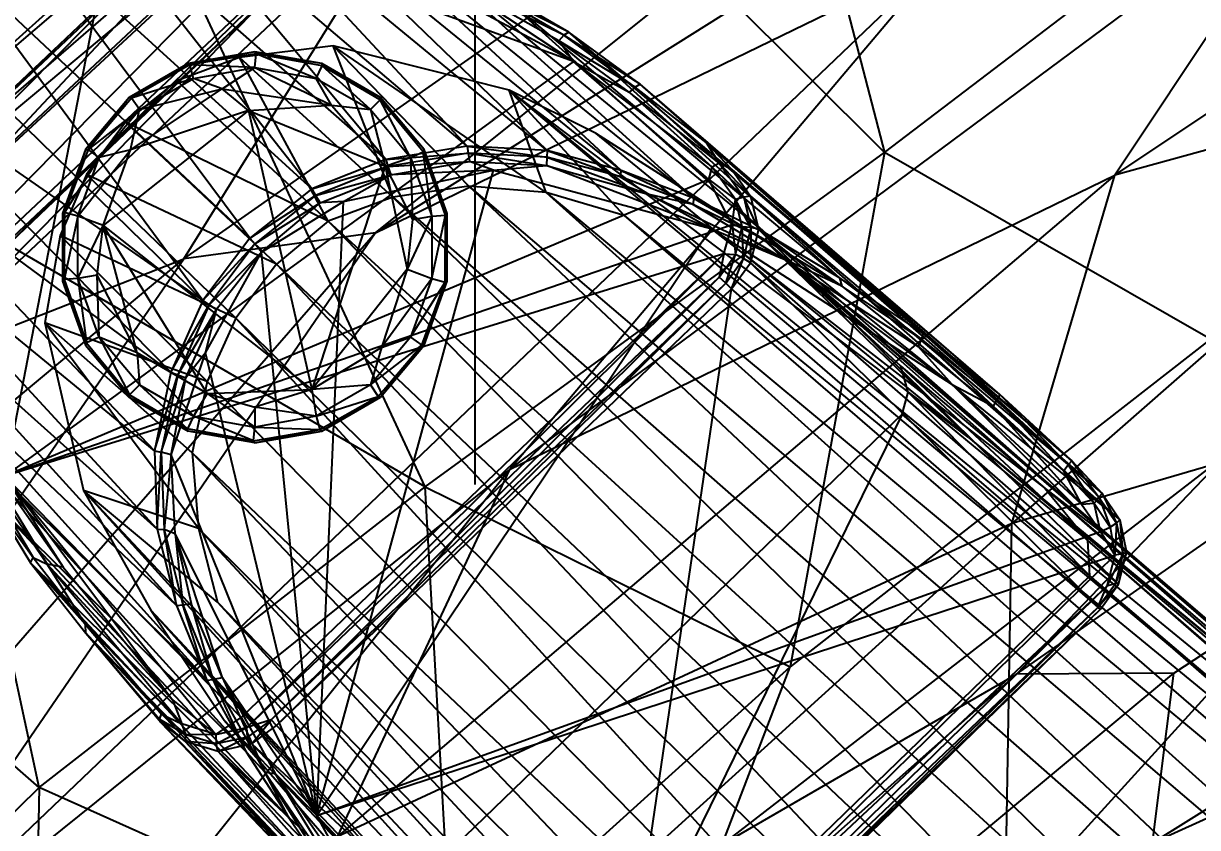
# Model space of a CAD drawing. Extents: x 11992 to 29481, y -6727 to 6811.
# Drawn here: x 16980.47 to 17028.03, y -991.11 to -958.55 of the extents above; entities that cross this region are included whole.
import ezdxf

# ---------------------------------------------------------------- set-up
doc = ezdxf.new("R2010")
doc.units = 0
doc.header["$MEASUREMENT"] = 0
doc.linetypes.add('DOTE', pattern=[2.42, 2, -0.2, 0.02, -0.2])
doc.layers.get('0').update_dxf_attribs({"color": 8, "linetype": 'CONTINUOUS'})
doc.layers.add('zoylight 4标注', color=9, linetype='CONTINUOUS')

msp = doc.modelspace()

# ---------------------------------------------------------------- linework, layer by layer
for p, q in [((16994.724, -967.029, -1714.023), (17063.676, -923.736, -1721.321)), ((16986.961, -968.075, -1714.131), (17038.858, -931.69, -1719.945)), ((16994.724, -967.029, -1714.023), (17038.858, -931.69, -1719.945)), ((17008.788, -938.539, -1752.777), (17015.346, -963.763, -1921.458)), ((16997.702, -946.189, -1750.649), (17015.346, -963.763, -1921.458)), ((16998.673, -946.543, -1718.144), (16962.955, -982.867, -1713.492)), ((16998.673, -946.543, -1718.144), (16977.43, -964.303, -1715.924)), ((17024.684, -964.693, -1724.889), (17051.184, -946.96, -1726.586)), ((16991.551, -948.967, -1735.238), (16975.463, -963.459, -1729.077)), ((16975.463, -963.459, -1729.077), (16991.953, -949.391, -1727.659)), ((17015.346, -963.763, -1921.458), (17032.089, -951.023, -1914.542)), ((16998.448, -963.514, -2361.955), (16985.506, -952.506, -2436.142)), ((16995.153, -964.056, -2361.905), (16985.506, -952.506, -2436.142)), ((17000.153, -976.612, -1717.138), (17032.941, -952.272, -1721.299)), ((17032.941, -952.272, -1721.299), (17024.684, -964.693, -1724.889)), ((16994.726, -952.94, -1717.666), (16962.955, -982.867, -1713.492)), ((16975.645, -972.518, -1715.058), (16996.249, -953.136, -1717.681)), ((16979.681, -967.663, -1716.401), (16994.726, -952.94, -1717.666)), ((16992.155, -965.24, -2361.865), (16982.471, -952.906, -2436.098)), ((16995.153, -964.056, -2361.905), (16982.471, -952.906, -2436.098)), ((16986.961, -968.075, -1714.131), (16996.249, -953.136, -1717.681)), ((17001.678, -963.693, -2362.017), (16988.424, -952.742, -2436.193)), ((16998.448, -963.514, -2361.955), (16988.424, -952.742, -2436.193)), ((16984.273, -953.376, -2436.764), (16979.716, -976.874, -2436.925)), ((17002.753, -960.081, -2436.959), (16984.273, -953.376, -2436.764)), ((17004.68, -964.495, -2362.064), (16991.072, -953.448, -2436.232)), ((17001.678, -963.693, -2362.017), (16991.072, -953.448, -2436.232)), ((16992.155, -965.24, -2361.865), (16979.713, -953.91, -2436.062)), ((16989.642, -967.239, -2361.849), (16979.713, -953.91, -2436.062)), ((16976.177, -964.803, -1718.039), (16987.326, -954.288, -1717.905)), ((16987.988, -954.588, -1720.911), (16976.177, -964.803, -1718.039)), ((16977.43, -964.303, -1715.924), (16987.326, -954.288, -1717.905)), ((16977.709, -965.586, -1720.037), (16987.988, -954.588, -1720.911)), ((17007.611, -965.615, -2362.095), (16993.774, -954.403, -2436.253)), ((17004.68, -964.495, -2362.064), (16993.774, -954.403, -2436.253)), ((16975.865, -965.194, -1749.195), (16986.458, -955.208, -1749.57)), ((16977.588, -965.612, -1719.744), (16988.449, -955.452, -1721.083)), ((16977.709, -965.586, -1720.037), (16988.643, -955.444, -1721.239)), ((16996.738, -977.308, -1908.311), (16986.458, -955.208, -1749.57)), ((16973.499, -998.032, -1711.7), (17017.681, -955.871, -1717.375)), ((16989.642, -967.239, -2361.849), (16977.407, -955.758, -2436.049)), ((16987.735, -969.761, -2361.869), (16977.407, -955.758, -2436.049)), ((16994.724, -967.029, -1714.023), (17017.681, -955.871, -1717.375)), ((17002.753, -960.081, -2436.959), (16994.95, -955.865, -2436.907)), ((17010.565, -967.07, -2362.122), (16996.568, -955.608, -2436.274)), ((17007.611, -965.615, -2362.095), (16996.568, -955.608, -2436.274)), ((17000.153, -976.612, -1717.138), (17017.681, -955.871, -1717.375)), ((17002.365, -959.012, -2436.697), (16997.396, -956.549, -2436.855)), ((17002.753, -960.081, -2436.959), (16997.396, -956.549, -2436.855)), ((17002.158, -959.243, -2436.886), (16997.396, -956.549, -2436.855)), ((17002.556, -958.89, -2436.311), (16999.273, -957.225, -2436.675)), ((17002.365, -959.012, -2436.697), (16999.273, -957.225, -2436.675)), ((17002.556, -958.89, -2436.311), (16999.592, -957.173, -2436.296)), ((17013.526, -968.846, -2362.135), (16999.592, -957.173, -2436.296)), ((17010.565, -967.07, -2362.122), (16999.592, -957.173, -2436.296)), ((16975.645, -972.518, -1715.058), (16990.352, -957.483, -1717.863)), ((16979.604, -967.607, -1716.487), (16990.352, -957.483, -1717.863)), ((16979.681, -967.663, -1716.401), (16990.363, -957.466, -1717.872)), ((16987.735, -969.761, -2361.869), (16975.739, -958.052, -2436.072)), ((17002.556, -958.89, -2436.311), (17002.365, -959.012, -2436.697)), ((17016.919, -971.101, -2362.163), (17002.556, -958.89, -2436.311)), ((17013.526, -968.846, -2362.135), (17002.556, -958.89, -2436.311)), ((17005.448, -961.004, -2436.345), (17002.556, -958.89, -2436.311)), ((17002.365, -959.012, -2436.697), (17002.158, -959.243, -2436.886)), ((17005.005, -961.322, -2436.919), (17002.158, -959.243, -2436.886)), ((17002.753, -960.081, -2436.959), (17002.158, -959.243, -2436.886)), ((17005.249, -961.12, -2436.732), (17002.158, -959.243, -2436.886)), ((17005.448, -961.004, -2436.345), (17002.365, -959.012, -2436.697)), ((17005.249, -961.12, -2436.732), (17002.365, -959.012, -2436.697)), ((16989.842, -959.692, -2427.466), (16987.134, -960.169, -2427.466)), ((16989.842, -959.692, -2427.466), (16987.213, -960.226, -2438.824)), ((16989.897, -959.772, -2438.824), (16987.213, -960.226, -2438.824)), ((16993.013, -959.45, -2399.01), (16989.214, -959.92, -2399.008)), ((16989.842, -959.692, -2427.466), (16989.897, -959.772, -2438.824)), ((16992.55, -960.169, -2427.466), (16989.842, -959.692, -2427.466)), ((16989.842, -960.33, -2439.799), (16989.897, -959.772, -2438.824)), ((16992.55, -960.169, -2427.466), (16989.897, -959.772, -2438.824)), ((16992.574, -960.264, -2438.824), (16989.897, -959.772, -2438.824)), ((16992.331, -960.769, -2439.799), (16989.897, -959.772, -2438.824)), ((17001.648, -965.389, -2360.338), (16993.013, -959.45, -2399.01)), ((16998.516, -965.134, -2361.137), (16993.013, -959.45, -2399.01)), ((16995.433, -965.58, -2361.675), (16993.013, -959.45, -2399.01)), ((17000.14, -961.24, -2399.003), (16993.013, -959.45, -2399.01)), ((17002.753, -960.081, -2436.959), (16979.716, -976.874, -2436.925)), ((16987.134, -960.169, -2427.466), (16984.753, -961.544, -2427.466)), ((16987.134, -960.169, -2427.466), (16984.847, -961.571, -2438.824)), ((16987.213, -960.226, -2438.824), (16984.847, -961.571, -2438.824)), ((16989.214, -959.92, -2399.008), (16986.684, -960.866, -2399.008)), ((16987.134, -960.169, -2427.466), (16987.213, -960.226, -2438.824)), ((16989.842, -960.33, -2439.799), (16987.213, -960.226, -2438.824)), ((16987.353, -960.769, -2439.799), (16987.213, -960.226, -2438.824)), ((16995.433, -965.58, -2361.675), (16989.214, -959.92, -2399.008)), ((16992.813, -966.544, -2362.084), (16989.214, -959.92, -2399.008)), ((16992.331, -960.769, -2439.799), (16992.574, -960.264, -2438.824)), ((16992.55, -960.169, -2427.466), (16992.574, -960.264, -2438.824)), ((16994.931, -961.544, -2427.466), (16992.55, -960.169, -2427.466)), ((16994.931, -961.544, -2427.466), (16992.574, -960.264, -2438.824)), ((16994.921, -961.641, -2438.824), (16992.574, -960.264, -2438.824)), ((16994.521, -962.033, -2439.799), (16992.574, -960.264, -2438.824)), ((17008.231, -964.857, -2437.041), (17002.753, -960.081, -2436.959)), ((17002.753, -960.081, -2436.959), (17008.366, -964.362, -2436.97)), ((17002.753, -960.081, -2436.959), (17005.005, -961.322, -2436.919)), ((17042.066, -959.901, -1733.583), (17020.515, -978.788, -1734.917)), ((17042.066, -959.901, -1733.583), (17024.684, -964.693, -1724.889)), ((16987.735, -969.761, -2361.869), (16974.622, -960.656, -2436.085)), ((16986.443, -972.665, -2361.884), (16974.622, -960.656, -2436.085)), ((16987.353, -960.769, -2439.799), (16984.847, -961.571, -2438.824)), ((16985.163, -962.033, -2439.799), (16987.353, -960.769, -2439.799)), ((16987.353, -960.769, -2439.799), (16989.842, -960.33, -2439.799)), ((16988.524, -961.197, -2440.281), (16987.353, -960.769, -2439.799)), ((16988.524, -961.197, -2440.281), (16989.842, -960.33, -2439.799)), ((16989.842, -960.33, -2439.799), (16992.953, -961.85, -2440.281)), ((16989.842, -960.33, -2439.799), (16992.331, -960.769, -2439.799)), ((16992.953, -961.85, -2440.281), (16992.331, -960.769, -2439.799)), ((16992.331, -960.769, -2439.799), (16994.521, -962.033, -2439.799)), ((16986.684, -960.866, -2399.008), (16984.599, -962.535, -2399.008)), ((16984.8, -963.662, -2440.338), (16988.524, -961.197, -2440.281)), ((16985.163, -962.033, -2439.799), (16988.524, -961.197, -2440.281)), ((16992.813, -966.544, -2362.084), (16986.684, -960.866, -2399.008)), ((16989.59, -962.071, -2440.43), (16988.524, -961.197, -2440.281)), ((16988.524, -961.197, -2440.281), (16992.953, -961.85, -2440.281)), ((17018.741, -975.304, -2326.73), (17000.14, -961.24, -2399.003)), ((17003.669, -962.997, -2399.006), (17000.14, -961.24, -2399.003)), ((17004.802, -966.327, -2359.408), (17000.14, -961.24, -2399.003)), ((17001.648, -965.389, -2360.338), (17000.14, -961.24, -2399.003)), ((17000.14, -961.24, -2399.003), (17065.18, -1014.399, -2067.085)), ((17000.14, -961.24, -2399.003), (17061.288, -1012.671, -2067.066)), ((17005.249, -961.12, -2436.732), (17005.005, -961.322, -2436.919)), ((17005.448, -961.004, -2436.345), (17005.249, -961.12, -2436.732)), ((17008.126, -963.367, -2436.378), (17005.249, -961.12, -2436.732)), ((17008.652, -964.204, -2436.789), (17005.249, -961.12, -2436.732)), ((17008.126, -963.367, -2436.378), (17005.448, -961.004, -2436.345)), ((17016.919, -971.101, -2362.163), (17005.448, -961.004, -2436.345)), ((17020.021, -973.572, -2362.19), (17005.448, -961.004, -2436.345)), ((16984.753, -961.544, -2427.466), (16982.986, -963.65, -2427.466)), ((16984.753, -961.544, -2427.466), (16983.083, -963.643, -2438.824)), ((16984.847, -961.571, -2438.824), (16983.083, -963.643, -2438.824)), ((16984.753, -961.544, -2427.466), (16984.847, -961.571, -2438.824)), ((16985.163, -962.033, -2439.799), (16984.847, -961.571, -2438.824)), ((16994.521, -962.033, -2439.799), (16994.921, -961.641, -2438.824)), ((16994.931, -961.544, -2427.466), (16994.921, -961.641, -2438.824)), ((16996.698, -963.65, -2427.466), (16994.921, -961.641, -2438.824)), ((16996.656, -963.738, -2438.824), (16994.921, -961.641, -2438.824)), ((16996.145, -963.97, -2439.799), (16994.921, -961.641, -2438.824)), ((16996.698, -963.65, -2427.466), (16994.931, -961.544, -2427.466)), ((17008.652, -964.204, -2436.789), (17005.005, -961.322, -2436.919)), ((17008.366, -964.362, -2436.97), (17005.005, -961.322, -2436.919)), ((16985.163, -962.033, -2439.799), (16983.083, -963.643, -2438.824)), ((16983.539, -963.97, -2439.799), (16985.163, -962.033, -2439.799)), ((16989.59, -962.071, -2440.43), (16983.7, -966.725, -2440.38)), ((16984.8, -963.662, -2440.338), (16985.163, -962.033, -2439.799)), ((16989.59, -962.071, -2440.43), (16984.8, -963.662, -2440.338)), ((16989.59, -962.071, -2440.43), (16992.953, -961.85, -2440.281)), ((16989.59, -962.071, -2440.43), (16992.147, -973.37, -2440.38)), ((16989.59, -962.071, -2440.43), (16995.121, -964.325, -2440.375)), ((16992.953, -961.85, -2440.281), (16995.121, -964.325, -2440.375)), ((16992.953, -961.85, -2440.281), (16994.521, -962.033, -2439.799)), ((16994.521, -962.033, -2439.799), (16995.121, -964.325, -2440.375)), ((16994.521, -962.033, -2439.799), (16996.145, -963.97, -2439.799)), ((16984.599, -962.535, -2399.008), (16983.025, -964.666, -2399.008)), ((16990.714, -968.287, -2361.88), (16984.599, -962.535, -2399.008)), ((16992.813, -966.544, -2362.084), (16984.599, -962.535, -2399.008)), ((17018.741, -975.304, -2326.73), (17003.669, -962.997, -2399.006)), ((17003.669, -962.997, -2399.006), (17010.543, -967.369, -2399.008)), ((16986.443, -972.665, -2361.884), (16974.068, -963.556, -2436.125)), ((16985.77, -975.848, -2361.931), (16974.068, -963.556, -2436.125)), ((16983.083, -963.643, -2438.824), (16982.134, -966.194, -2438.824)), ((16982.986, -963.65, -2427.466), (16983.083, -963.643, -2438.824)), ((16983.539, -963.97, -2439.799), (16983.083, -963.643, -2438.824)), ((16998.448, -963.514, -2361.955), (16995.153, -964.056, -2361.905)), ((17001.678, -963.693, -2362.017), (16998.448, -963.514, -2361.955)), ((16998.448, -963.514, -2361.955), (17001.674, -963.962, -2361.632)), ((16998.448, -963.514, -2361.955), (16998.487, -963.794, -2361.572)), ((17008.126, -963.367, -2436.378), (17008.652, -964.204, -2436.789)), ((17009.178, -964.478, -2436.421), (17008.126, -963.367, -2436.378)), ((17022.939, -976.258, -2362.216), (17008.126, -963.367, -2436.378)), ((17020.021, -973.572, -2362.19), (17008.126, -963.367, -2436.378)), ((16982.986, -963.65, -2427.466), (16982.045, -966.234, -2427.466)), ((16982.986, -963.65, -2427.466), (16982.134, -966.194, -2438.824)), ((16983.539, -963.97, -2439.799), (16982.134, -966.194, -2438.824)), ((16982.674, -966.345, -2439.799), (16984.8, -963.662, -2440.338)), ((16982.674, -966.345, -2439.799), (16983.539, -963.97, -2439.799)), ((16984.8, -963.662, -2440.338), (16983.539, -963.97, -2439.799)), ((16983.7, -966.725, -2440.38), (16984.8, -963.662, -2440.338)), ((16995.153, -964.056, -2361.905), (16992.155, -965.24, -2361.865)), ((16995.121, -964.325, -2440.375), (16996.145, -963.97, -2439.799)), ((16995.153, -964.056, -2361.905), (16998.487, -963.794, -2361.572)), ((16995.153, -964.056, -2361.905), (16995.236, -964.338, -2361.523)), ((16998.487, -963.794, -2361.572), (16995.236, -964.338, -2361.523)), ((16996.145, -963.97, -2439.799), (16996.656, -963.738, -2438.824)), ((16996.145, -963.97, -2439.799), (16996.224, -966.484, -2440.271)), ((16996.145, -963.97, -2439.799), (16997.01, -966.345, -2439.799)), ((16996.698, -963.65, -2427.466), (16996.656, -963.738, -2438.824)), ((16997.639, -966.234, -2427.466), (16996.656, -963.738, -2438.824)), ((16997.569, -966.302, -2438.824), (16996.656, -963.738, -2438.824)), ((16997.01, -966.345, -2439.799), (16996.656, -963.738, -2438.824)), ((16997.639, -966.234, -2427.466), (16996.698, -963.65, -2427.466)), ((16996.738, -977.308, -1908.311), (17015.346, -963.763, -1921.458)), ((17001.674, -963.962, -2361.632), (16998.487, -963.794, -2361.572)), ((16998.487, -963.794, -2361.572), (16998.537, -964.135, -2361.391)), ((16998.487, -963.794, -2361.572), (17001.658, -964.299, -2361.449)), ((17001.674, -963.962, -2361.632), (17001.658, -964.299, -2361.449)), ((17001.678, -963.693, -2362.017), (17001.674, -963.962, -2361.632)), ((17001.674, -963.962, -2361.632), (17005.82, -965.47, -2361.508)), ((17004.634, -964.746, -2361.678), (17001.674, -963.962, -2361.632)), ((17004.68, -964.495, -2362.064), (17001.678, -963.693, -2362.017)), ((17001.678, -963.693, -2362.017), (17004.634, -964.746, -2361.678)), ((17015.346, -963.763, -1921.458), (17011.532, -984.604, -2024.292)), ((17028.562, -971.324, -2021.883), (17015.346, -963.763, -1921.458)), ((16995.121, -964.325, -2440.375), (16992.147, -973.37, -2440.38)), ((16992.155, -965.24, -2361.865), (16995.236, -964.338, -2361.523)), ((16995.236, -964.338, -2361.523), (16992.305, -965.506, -2361.485)), ((16992.349, -990.625, -2361.501), (16999.511, -964.488, -2361.354)), ((16993.43, -965.754, -2361.262), (16999.511, -964.488, -2361.354)), ((16995.121, -964.325, -2440.375), (16996.011, -968.499, -2440.366)), ((16995.121, -964.325, -2440.375), (16996.224, -966.484, -2440.271)), ((16995.236, -964.338, -2361.523), (16998.537, -964.135, -2361.391)), ((16995.236, -964.338, -2361.523), (16995.352, -964.668, -2361.344)), ((16995.352, -964.668, -2361.344), (16998.537, -964.135, -2361.391)), ((16999.511, -964.488, -2361.354), (16995.352, -964.668, -2361.344)), ((16999.511, -964.488, -2361.354), (16998.537, -964.135, -2361.391)), ((16998.537, -964.135, -2361.391), (17001.658, -964.299, -2361.449)), ((16999.511, -964.488, -2361.354), (17001.658, -964.299, -2361.449)), ((16999.511, -964.488, -2361.354), (17008.315, -966.85, -2361.481)), ((17008.315, -966.85, -2361.481), (17001.658, -964.299, -2361.449)), ((17001.658, -964.299, -2361.449), (17005.82, -965.47, -2361.508)), ((17004.68, -964.495, -2362.064), (17004.634, -964.746, -2361.678)), ((17007.611, -965.615, -2362.095), (17004.68, -964.495, -2362.064)), ((17004.68, -964.495, -2362.064), (17007.593, -965.873, -2361.71)), ((17008.231, -964.857, -2437.041), (17008.366, -964.362, -2436.97)), ((17008.652, -964.204, -2436.789), (17008.366, -964.362, -2436.97)), ((17009.321, -965.672, -2437.082), (17008.366, -964.362, -2436.97)), ((17009.648, -965.574, -2436.9), (17008.366, -964.362, -2436.97)), ((17008.652, -964.204, -2436.789), (17009.648, -965.574, -2436.9)), ((17009.921, -965.533, -2436.518), (17008.652, -964.204, -2436.789)), ((17009.178, -964.478, -2436.421), (17008.652, -964.204, -2436.789)), ((17009.178, -964.478, -2436.421), (17022.939, -976.258, -2362.216)), ((17009.178, -964.478, -2436.421), (17024.172, -977.574, -2362.255)), ((17009.178, -964.478, -2436.421), (17009.921, -965.533, -2436.518)), ((17008.231, -964.857, -2437.041), (16979.716, -976.874, -2436.925)), ((16983.025, -964.666, -2399.008), (16981.949, -967.133, -2399.008)), ((16990.714, -968.287, -2361.88), (16983.025, -964.666, -2399.008)), ((16989.073, -970.483, -2361.817), (16983.025, -964.666, -2399.008)), ((16992.305, -965.506, -2361.485), (16995.352, -964.668, -2361.344)), ((16992.494, -965.807, -2361.308), (16995.352, -964.668, -2361.344)), ((17024.684, -964.693, -1724.889), (16993.179, -991.482, -1720.574)), ((16993.43, -965.754, -2361.262), (16995.352, -964.668, -2361.344)), ((17000.153, -976.612, -1717.138), (17024.684, -964.693, -1724.889)), ((17007.593, -965.873, -2361.71), (17004.634, -964.746, -2361.678)), ((17004.634, -964.746, -2361.678), (17005.82, -965.47, -2361.508)), ((17009.174, -966.702, -2437.251), (17008.231, -964.857, -2437.041)), ((17008.231, -964.857, -2437.041), (17009.321, -965.672, -2437.082)), ((17020.515, -978.788, -1734.917), (17024.684, -964.693, -1724.889)), ((16981.101, -989.487, -1885.326), (16975.865, -965.194, -1749.195)), ((16996.738, -977.308, -1908.311), (16975.865, -965.194, -1749.195)), ((16992.155, -965.24, -2361.865), (16989.642, -967.239, -2361.849)), ((16989.642, -967.239, -2361.849), (16992.305, -965.506, -2361.485)), ((16992.305, -965.506, -2361.485), (16989.842, -967.475, -2361.47)), ((16992.155, -965.24, -2361.865), (16992.305, -965.506, -2361.485)), ((16992.305, -965.506, -2361.485), (16992.494, -965.807, -2361.308)), ((16998.516, -965.134, -2361.137), (16995.433, -965.58, -2361.675)), ((17001.648, -965.389, -2360.338), (16998.516, -965.134, -2361.137)), ((16998.516, -965.134, -2361.137), (17053.415, -1011.947, -2066.648)), ((16998.516, -965.134, -2361.137), (17049.328, -1012.965, -2066.996)), ((17004.802, -966.327, -2359.408), (17001.648, -965.389, -2360.338)), ((17001.648, -965.389, -2360.338), (17057.461, -1011.806, -2066.665)), ((17001.648, -965.389, -2360.338), (17053.415, -1011.947, -2066.648)), ((17005.82, -965.47, -2361.508), (17011.283, -968.094, -2361.556)), ((17007.593, -965.873, -2361.71), (17005.82, -965.47, -2361.508)), ((17008.315, -966.85, -2361.481), (17005.82, -965.47, -2361.508)), ((17009.921, -965.533, -2436.518), (17009.648, -965.574, -2436.9)), ((17009.921, -965.533, -2436.518), (17024.172, -977.574, -2362.255)), ((17009.921, -965.533, -2436.518), (17024.886, -978.645, -2362.348)), ((17009.921, -965.533, -2436.518), (17010.249, -966.879, -2436.65)), ((16989.842, -967.475, -2361.47), (16992.494, -965.807, -2361.308)), ((16990.116, -967.804, -2361.27), (16993.43, -965.754, -2361.262)), ((16990.116, -967.804, -2361.27), (16992.494, -965.807, -2361.308)), ((16992.349, -990.625, -2361.501), (16993.43, -965.754, -2361.262)), ((16993.43, -965.754, -2361.262), (16992.494, -965.807, -2361.308)), ((16995.433, -965.58, -2361.675), (16992.813, -966.544, -2362.084)), ((16995.433, -965.58, -2361.675), (17049.328, -1012.965, -2066.996)), ((16995.433, -965.58, -2361.675), (17045.75, -1014.907, -2066.633)), ((17007.611, -965.615, -2362.095), (17007.593, -965.873, -2361.71)), ((17010.563, -967.338, -2361.738), (17007.593, -965.873, -2361.71)), ((17007.593, -965.873, -2361.71), (17011.283, -968.094, -2361.556)), ((17010.565, -967.07, -2362.122), (17007.611, -965.615, -2362.095)), ((17007.611, -965.615, -2362.095), (17010.563, -967.338, -2361.738)), ((17009.174, -966.702, -2437.251), (17009.321, -965.672, -2437.082)), ((17009.648, -965.574, -2436.9), (17009.321, -965.672, -2437.082)), ((17009.583, -966.781, -2437.214), (17009.321, -965.672, -2437.082)), ((17009.94, -966.813, -2437.037), (17009.321, -965.672, -2437.082)), ((17010.249, -966.879, -2436.65), (17009.648, -965.574, -2436.9)), ((17009.648, -965.574, -2436.9), (17009.94, -966.813, -2437.037)), ((16985.77, -975.848, -2361.931), (16974.236, -966.415, -2436.177)), ((16985.887, -979.029, -2361.993), (16974.236, -966.415, -2436.177)), ((16982.045, -966.234, -2427.466), (16982.134, -966.194, -2438.824)), ((16982.045, -966.234, -2427.466), (16982.115, -968.916, -2438.824)), ((16982.045, -966.234, -2427.466), (16982.045, -968.984, -2427.466)), ((16982.134, -966.194, -2438.824), (16982.115, -968.916, -2438.824)), ((16982.674, -966.345, -2439.799), (16982.115, -968.916, -2438.824)), ((16982.674, -966.345, -2439.799), (16982.134, -966.194, -2438.824)), ((16982.674, -968.873, -2439.799), (16982.674, -966.345, -2439.799)), ((16983.7, -966.725, -2440.38), (16982.674, -966.345, -2439.799)), ((16997.01, -966.345, -2439.799), (16996.011, -968.499, -2440.366)), ((16996.224, -966.484, -2440.271), (16996.011, -968.499, -2440.366)), ((16996.224, -966.484, -2440.271), (16997.01, -966.345, -2439.799)), ((16997.01, -968.873, -2439.799), (16997.569, -966.302, -2438.824)), ((16997.01, -966.345, -2439.799), (16997.569, -966.302, -2438.824)), ((16997.01, -966.345, -2439.799), (16997.01, -968.873, -2439.799)), ((16997.55, -969.024, -2438.824), (16997.569, -966.302, -2438.824)), ((16997.639, -966.234, -2427.466), (16997.569, -966.302, -2438.824)), ((16997.639, -968.984, -2427.466), (16997.569, -966.302, -2438.824)), ((16997.639, -968.984, -2427.466), (16997.639, -966.234, -2427.466)), ((17004.802, -966.327, -2359.408), (17061.288, -1012.671, -2067.066)), ((17004.802, -966.327, -2359.408), (17057.461, -1011.806, -2066.665)), ((17009.174, -966.702, -2437.251), (16979.716, -976.874, -2436.925)), ((16982.674, -968.873, -2439.799), (16983.7, -966.725, -2440.38)), ((16983.46, -968.734, -2440.271), (16983.7, -966.725, -2440.38)), ((16983.7, -966.725, -2440.38), (16992.147, -973.37, -2440.38)), ((16987.914, -973.536, -2440.369), (16983.7, -966.725, -2440.38)), ((16985.079, -971.889, -2440.338), (16983.7, -966.725, -2440.38)), ((16992.813, -966.544, -2362.084), (16990.714, -968.287, -2361.88)), ((16992.349, -990.625, -2361.501), (17008.315, -966.85, -2361.481)), ((16992.813, -966.544, -2362.084), (17045.75, -1014.907, -2066.633)), ((16992.813, -966.544, -2362.084), (17042.615, -1017.438, -2066.628)), ((17008.315, -966.85, -2361.481), (17024.097, -979.122, -2361.716)), ((17008.315, -966.85, -2361.481), (17018.097, -973.169, -2361.542)), ((17008.315, -966.85, -2361.481), (17011.283, -968.094, -2361.556)), ((17008.839, -967.878, -2437.356), (17009.174, -966.702, -2437.251)), ((17009.174, -966.702, -2437.251), (17009.317, -967.904, -2437.296)), ((17009.174, -966.702, -2437.251), (17009.583, -966.781, -2437.214)), ((17009.317, -967.904, -2437.296), (17009.583, -966.781, -2437.214)), ((17009.643, -968.068, -2437.121), (17009.583, -966.781, -2437.214)), ((17009.94, -966.813, -2437.037), (17009.583, -966.781, -2437.214)), ((17009.94, -966.813, -2437.037), (17009.643, -968.068, -2437.121)), ((17009.94, -966.813, -2437.037), (17009.919, -968.236, -2436.749)), ((17010.249, -966.879, -2436.65), (17009.919, -968.236, -2436.749)), ((17010.249, -966.879, -2436.65), (17009.94, -966.813, -2437.037)), ((17010.249, -966.879, -2436.65), (17024.886, -978.645, -2362.348)), ((17010.249, -966.879, -2436.65), (17025.156, -979.965, -2362.454)), ((17010.249, -966.879, -2436.65), (17024.836, -981.246, -2362.533)), ((16994.724, -967.029, -1714.023), (16961.078, -1005.667, -1709.862)), ((16994.724, -967.029, -1714.023), (16973.499, -998.032, -1711.7)), ((16981.949, -967.133, -2399.008), (16981.331, -970.668, -2399.011)), ((16989.073, -970.483, -2361.817), (16981.949, -967.133, -2399.008)), ((16987.909, -973.041, -2361.821), (16981.949, -967.133, -2399.008)), ((16994.724, -967.029, -1714.023), (16986.961, -968.075, -1714.131)), ((16989.642, -967.239, -2361.849), (16987.735, -969.761, -2361.869)), ((16989.642, -967.239, -2361.849), (16989.842, -967.475, -2361.47)), ((17018.741, -975.304, -2326.73), (17010.543, -967.369, -2399.008)), ((17010.543, -967.369, -2399.008), (17016.013, -972.418, -2399.009)), ((17010.543, -967.369, -2399.008), (17021.84, -977.365, -2366.628)), ((17010.543, -967.369, -2399.008), (17061.104, -1010.981, -2162.827)), ((17010.543, -967.369, -2399.008), (17047.609, -999.144, -2194.54)), ((17010.565, -967.07, -2362.122), (17010.563, -967.338, -2361.738)), ((17010.563, -967.338, -2361.738), (17011.283, -968.094, -2361.556)), ((17013.625, -969.18, -2361.756), (17010.563, -967.338, -2361.738)), ((17013.526, -968.846, -2362.135), (17010.565, -967.07, -2362.122)), ((17010.565, -967.07, -2362.122), (17013.625, -969.18, -2361.756)), ((17008.839, -967.878, -2437.356), (16979.716, -976.874, -2436.925)), ((16987.735, -969.761, -2361.869), (16989.842, -967.475, -2361.47)), ((16987.84, -971.882, -2361.261), (16990.116, -967.804, -2361.27)), ((16989.842, -967.475, -2361.47), (16987.991, -969.94, -2361.48)), ((16990.116, -967.804, -2361.27), (16987.991, -969.94, -2361.48)), ((16990.116, -967.804, -2361.27), (16988.292, -970.129, -2361.303)), ((17008.839, -967.878, -2437.356), (16989.283, -986.656, -2437.35)), ((17008.839, -967.878, -2437.356), (16989.511, -987.059, -2437.304)), ((16990.116, -967.804, -2361.27), (16989.842, -967.475, -2361.47)), ((16992.349, -990.625, -2361.501), (16990.116, -967.804, -2361.27)), ((17008.839, -967.878, -2437.356), (17008.654, -968.824, -2437.31)), ((17008.654, -968.824, -2437.31), (17009.317, -967.904, -2437.296)), ((17008.839, -967.878, -2437.356), (17009.317, -967.904, -2437.296)), ((17008.927, -969.061, -2437.136), (17009.317, -967.904, -2437.296)), ((17009.643, -968.068, -2437.121), (17009.317, -967.904, -2437.296)), ((16960.009, -990.578, -1713.834), (16986.961, -968.075, -1714.131)), ((16961.078, -1005.667, -1709.862), (16986.961, -968.075, -1714.131)), ((16975.645, -972.518, -1715.058), (16986.961, -968.075, -1714.131)), ((16990.714, -968.287, -2361.88), (16989.073, -970.483, -2361.817)), ((16990.714, -968.287, -2361.88), (17042.615, -1017.438, -2066.628)), ((16990.714, -968.287, -2361.88), (17040.036, -1020.445, -2066.983)), ((17008.927, -969.061, -2437.136), (17009.643, -968.068, -2437.121)), ((17009.156, -969.287, -2436.764), (17009.643, -968.068, -2437.121)), ((17009.156, -969.287, -2436.764), (17009.919, -968.236, -2436.749)), ((17009.919, -968.236, -2436.749), (17009.643, -968.068, -2437.121)), ((17024.106, -982.26, -2362.546), (17009.919, -968.236, -2436.749)), ((17024.836, -981.246, -2362.533), (17009.919, -968.236, -2436.749)), ((17011.283, -968.094, -2361.556), (17016.715, -971.623, -2361.591)), ((17013.625, -969.18, -2361.756), (17011.283, -968.094, -2361.556)), ((17018.097, -973.169, -2361.542), (17011.283, -968.094, -2361.556)), ((17020.699, -984.902, -2054.491), (17044.779, -968.084, -2053.333)), ((16982.674, -968.873, -2439.799), (16982.115, -968.916, -2438.824)), ((16983.46, -968.734, -2440.271), (16982.674, -968.873, -2439.799)), ((16983.539, -971.248, -2439.799), (16982.674, -968.873, -2439.799)), ((16982.674, -968.873, -2439.799), (16983.028, -971.48, -2438.824)), ((16985.079, -971.889, -2440.338), (16983.46, -968.734, -2440.271)), ((16983.539, -971.248, -2439.799), (16983.46, -968.734, -2440.271)), ((17008.654, -968.824, -2437.31), (16989.511, -987.059, -2437.304)), ((16990.505, -986.749, -2437.136), (17008.654, -968.824, -2437.31)), ((16996.011, -968.499, -2440.366), (16992.147, -973.37, -2440.38)), ((16996.011, -968.499, -2440.366), (16994.973, -971.673, -2440.281)), ((16997.01, -968.873, -2439.799), (16994.973, -971.673, -2440.281)), ((16996.011, -968.499, -2440.366), (16997.01, -968.873, -2439.799)), ((16997.01, -968.873, -2439.799), (16996.145, -971.248, -2439.799)), ((16997.01, -968.873, -2439.799), (16997.55, -969.024, -2438.824)), ((17008.927, -969.061, -2437.136), (17008.654, -968.824, -2437.31)), ((17016.919, -971.101, -2362.163), (17013.526, -968.846, -2362.135)), ((17013.526, -968.846, -2362.135), (17016.852, -971.332, -2361.777)), ((17013.526, -968.846, -2362.135), (17013.625, -969.18, -2361.756)), ((17026.206, -991.725, -2065.038), (17063.212, -968.56, -2065.069)), ((16985.887, -979.029, -2361.993), (16974.936, -969.222, -2436.219)), ((16986.666, -982.115, -2362.046), (16974.936, -969.222, -2436.219)), ((16982.045, -968.984, -2427.466), (16982.115, -968.916, -2438.824)), ((16982.045, -968.984, -2427.466), (16983.028, -971.48, -2438.824)), ((16982.045, -968.984, -2427.466), (16982.986, -971.568, -2427.466)), ((16982.115, -968.916, -2438.824), (16983.028, -971.48, -2438.824)), ((16990.505, -986.749, -2437.136), (17008.927, -969.061, -2437.136)), ((16990.719, -986.977, -2436.776), (17008.927, -969.061, -2437.136)), ((16990.719, -986.977, -2436.776), (17009.156, -969.287, -2436.764)), ((16996.145, -971.248, -2439.799), (16997.55, -969.024, -2438.824)), ((16996.601, -971.575, -2438.824), (16997.55, -969.024, -2438.824)), ((16996.698, -971.568, -2427.466), (16997.639, -968.984, -2427.466)), ((16996.698, -971.568, -2427.466), (16997.55, -969.024, -2438.824)), ((16997.639, -968.984, -2427.466), (16997.55, -969.024, -2438.824)), ((17004.427, -1001.348, -2362.558), (17009.156, -969.287, -2436.764)), ((17009.156, -969.287, -2436.764), (17008.927, -969.061, -2437.136)), ((17024.106, -982.26, -2362.546), (17009.156, -969.287, -2436.764)), ((17016.852, -971.332, -2361.777), (17013.625, -969.18, -2361.756)), ((17013.625, -969.18, -2361.756), (17016.715, -971.623, -2361.591)), ((16987.735, -969.761, -2361.869), (16986.443, -972.665, -2361.884)), ((16987.735, -969.761, -2361.869), (16987.991, -969.94, -2361.48)), ((16986.443, -972.665, -2361.884), (16987.991, -969.94, -2361.48)), ((16987.991, -969.94, -2361.48), (16986.721, -972.772, -2361.507)), ((16986.721, -972.772, -2361.507), (16988.292, -970.129, -2361.303)), ((16987.049, -972.899, -2361.328), (16988.292, -970.129, -2361.303)), ((16987.84, -971.882, -2361.261), (16988.292, -970.129, -2361.303)), ((16987.991, -969.94, -2361.48), (16988.292, -970.129, -2361.303)), ((16987.909, -973.041, -2361.821), (16981.331, -970.668, -2399.011)), ((16987.306, -975.926, -2361.664), (16981.331, -970.668, -2399.011)), ((16987.56, -978.993, -2360.639), (16981.331, -970.668, -2399.011)), ((16981.331, -970.668, -2399.011), (16982.906, -977.457, -2399.002)), ((16989.073, -970.483, -2361.817), (16987.909, -973.041, -2361.821)), ((16989.073, -970.483, -2361.817), (17040.036, -1020.445, -2066.983)), ((16989.073, -970.483, -2361.817), (17038.256, -1024.214, -2066.637)), ((16983.539, -971.248, -2439.799), (16983.028, -971.48, -2438.824)), ((16985.163, -973.185, -2439.799), (16983.539, -971.248, -2439.799)), ((16985.079, -971.889, -2440.338), (16983.539, -971.248, -2439.799)), ((16983.539, -971.248, -2439.799), (16984.763, -973.577, -2438.824)), ((16996.145, -971.248, -2439.799), (16994.521, -973.185, -2439.799)), ((16994.973, -971.673, -2440.281), (16996.145, -971.248, -2439.799)), ((16996.145, -971.248, -2439.799), (16996.601, -971.575, -2438.824)), ((17016.919, -971.101, -2362.163), (17016.852, -971.332, -2361.777)), ((17016.919, -971.101, -2362.163), (17019.909, -973.764, -2361.803)), ((17020.021, -973.572, -2362.19), (17016.919, -971.101, -2362.163)), ((16982.986, -971.568, -2427.466), (16983.028, -971.48, -2438.824)), ((16982.986, -971.568, -2427.466), (16984.763, -973.577, -2438.824)), ((16982.986, -971.568, -2427.466), (16984.753, -973.674, -2427.466)), ((16983.028, -971.48, -2438.824), (16984.763, -973.577, -2438.824)), ((16994.973, -971.673, -2440.281), (16992.147, -973.37, -2440.38)), ((16994.521, -973.185, -2439.799), (16996.601, -971.575, -2438.824)), ((16994.973, -971.673, -2440.281), (16994.521, -973.185, -2439.799)), ((16994.837, -973.647, -2438.824), (16996.601, -971.575, -2438.824)), ((16994.931, -973.674, -2427.466), (16996.698, -971.568, -2427.466)), ((16994.931, -973.674, -2427.466), (16996.601, -971.575, -2438.824)), ((16996.698, -971.568, -2427.466), (16996.601, -971.575, -2438.824)), ((17028.562, -971.324, -2021.883), (17011.532, -984.604, -2024.292)), ((17016.852, -971.332, -2361.777), (17016.715, -971.623, -2361.591)), ((17016.715, -971.623, -2361.591), (17019.751, -974.041, -2361.616)), ((17018.097, -973.169, -2361.542), (17016.715, -971.623, -2361.591)), ((17016.852, -971.332, -2361.777), (17019.751, -974.041, -2361.616)), ((17019.909, -973.764, -2361.803), (17016.852, -971.332, -2361.777)), ((16986.666, -982.115, -2362.046), (16976.005, -971.994, -2436.252)), ((16987.89, -985.144, -2362.089), (16976.005, -971.994, -2436.252)), ((16987.914, -973.536, -2440.369), (16985.079, -971.889, -2440.338)), ((16985.079, -971.889, -2440.338), (16987.353, -974.449, -2439.799)), ((16985.079, -971.889, -2440.338), (16985.163, -973.185, -2439.799)), ((16986.446, -976.015, -2361.353), (16987.84, -971.882, -2361.261)), ((16987.84, -971.882, -2361.261), (16987.049, -972.899, -2361.328)), ((16992.349, -990.625, -2361.501), (16987.84, -971.882, -2361.261)), ((16986.443, -972.665, -2361.884), (16985.77, -975.848, -2361.931)), ((16986.443, -972.665, -2361.884), (16986.721, -972.772, -2361.507)), ((17016.013, -972.418, -2399.009), (17021.84, -977.365, -2366.628)), ((17016.013, -972.418, -2399.009), (17023.585, -979.483, -2362.749)), ((17016.315, -973.474, -2399.008), (17016.013, -972.418, -2399.009)), ((16985.77, -975.848, -2361.931), (16986.721, -972.772, -2361.507)), ((16986.721, -972.772, -2361.507), (16986.052, -975.91, -2361.552)), ((16986.052, -975.91, -2361.552), (16987.049, -972.899, -2361.328)), ((16986.446, -976.015, -2361.353), (16987.049, -972.899, -2361.328)), ((16986.721, -972.772, -2361.507), (16987.049, -972.899, -2361.328)), ((16987.909, -973.041, -2361.821), (16987.306, -975.926, -2361.664)), ((16987.909, -973.041, -2361.821), (17038.256, -1024.214, -2066.637)), ((17020.231, -994.739, -1756.476), (17039.864, -973.142, -1749.149)), ((17039.864, -973.142, -1749.149), (17020.515, -978.788, -1734.917)), ((17027.068, -984.85, -2060.719), (17045.5, -972.826, -2060.804)), ((16984.753, -973.674, -2427.466), (16984.763, -973.577, -2438.824)), ((16985.163, -973.185, -2439.799), (16984.763, -973.577, -2438.824)), ((16984.763, -973.577, -2438.824), (16987.11, -974.954, -2438.824)), ((16985.163, -973.185, -2439.799), (16987.353, -974.449, -2439.799)), ((16985.163, -973.185, -2439.799), (16987.11, -974.954, -2438.824)), ((16987.914, -973.536, -2440.369), (16987.353, -974.449, -2439.799)), ((16987.914, -973.536, -2440.369), (16992.147, -973.37, -2440.38)), ((16987.914, -973.536, -2440.369), (16989.842, -974.089, -2440.271)), ((16987.914, -973.536, -2440.369), (16989.842, -974.888, -2439.799)), ((16992.147, -973.37, -2440.38), (16989.842, -974.089, -2440.271)), ((16994.521, -973.185, -2439.799), (16992.147, -973.37, -2440.38)), ((16992.147, -973.37, -2440.38), (16992.331, -974.449, -2439.799)), ((16994.521, -973.185, -2439.799), (16992.331, -974.449, -2439.799)), ((16994.521, -973.185, -2439.799), (16994.837, -973.647, -2438.824)), ((17016.061, -974.365, -2399.007), (17016.315, -973.474, -2399.008)), ((17023.671, -980.907, -2361.344), (17016.315, -973.474, -2399.008)), ((17016.315, -973.474, -2399.008), (17023.585, -979.483, -2362.749)), ((17018.097, -973.169, -2361.542), (17024.097, -979.122, -2361.716)), ((17018.097, -973.169, -2361.542), (17023.331, -978.011, -2361.599)), ((17018.097, -973.169, -2361.542), (17019.751, -974.041, -2361.616)), ((17020.021, -973.572, -2362.19), (17019.909, -973.764, -2361.803)), ((17022.939, -976.258, -2362.216), (17020.021, -973.572, -2362.19)), ((17020.021, -973.572, -2362.19), (17022.794, -976.412, -2361.828)), ((16984.753, -973.674, -2427.466), (16987.11, -974.954, -2438.824)), ((16984.753, -973.674, -2427.466), (16987.134, -975.049, -2427.466)), ((16992.331, -974.449, -2439.799), (16989.842, -974.089, -2440.271)), ((16989.842, -974.089, -2440.271), (16989.842, -974.888, -2439.799)), ((16992.331, -974.449, -2439.799), (16994.837, -973.647, -2438.824)), ((16992.471, -974.992, -2438.824), (16994.837, -973.647, -2438.824)), ((16992.55, -975.049, -2427.466), (16994.837, -973.647, -2438.824)), ((16992.55, -975.049, -2427.466), (16994.931, -973.674, -2427.466)), ((16994.931, -973.674, -2427.466), (16994.837, -973.647, -2438.824)), ((17019.909, -973.764, -2361.803), (17019.751, -974.041, -2361.616)), ((17019.751, -974.041, -2361.616), (17022.62, -976.675, -2361.641)), ((17023.331, -978.011, -2361.599), (17019.751, -974.041, -2361.616)), ((17022.794, -976.412, -2361.828), (17019.909, -973.764, -2361.803)), ((17019.909, -973.764, -2361.803), (17022.62, -976.675, -2361.641)), ((16987.353, -974.449, -2439.799), (16987.11, -974.954, -2438.824)), ((16987.353, -974.449, -2439.799), (16989.842, -974.888, -2439.799)), ((16989.787, -975.446, -2438.824), (16987.353, -974.449, -2439.799)), ((16992.331, -974.449, -2439.799), (16989.842, -974.888, -2439.799)), ((16992.331, -974.449, -2439.799), (16992.471, -974.992, -2438.824)), ((17016.061, -974.365, -2399.007), (16996.137, -993.6, -2399.006)), ((17016.061, -974.365, -2399.007), (17003.1, -1000.818, -2361.6)), ((17023.671, -980.907, -2361.344), (17016.061, -974.365, -2399.007)), ((16989.487, -988.045, -2362.121), (16977.432, -974.789, -2436.274)), ((16987.89, -985.144, -2362.089), (16977.432, -974.789, -2436.274)), ((16977.78, -975.027, -2436.666), (16980.86, -980.174, -2436.69)), ((16977.78, -975.027, -2436.666), (16981.422, -980.445, -2436.89)), ((16977.939, -974.697, -2436.851), (16981.422, -980.445, -2436.89)), ((16982.071, -980.566, -2436.955), (16977.939, -974.697, -2436.851)), ((16987.134, -975.049, -2427.466), (16987.11, -974.954, -2438.824)), ((16989.787, -975.446, -2438.824), (16987.11, -974.954, -2438.824)), ((16989.787, -975.446, -2438.824), (16987.134, -975.049, -2427.466)), ((16989.842, -975.526, -2427.466), (16987.134, -975.049, -2427.466)), ((16989.787, -975.446, -2438.824), (16989.842, -974.888, -2439.799)), ((16989.787, -975.446, -2438.824), (16992.471, -974.992, -2438.824)), ((16989.842, -974.888, -2439.799), (16992.471, -974.992, -2438.824)), ((16989.842, -975.526, -2427.466), (16992.471, -974.992, -2438.824)), ((16989.842, -975.526, -2427.466), (16992.55, -975.049, -2427.466)), ((16992.55, -975.049, -2427.466), (16992.471, -974.992, -2438.824)), ((16989.787, -975.446, -2438.824), (16989.842, -975.526, -2427.466)), ((17018.741, -975.304, -2326.73), (17047.609, -999.144, -2194.54)), ((17018.741, -975.304, -2326.73), (17068.923, -1016.864, -2067.098)), ((17018.741, -975.304, -2326.73), (17065.18, -1014.399, -2067.085)), ((16985.77, -975.848, -2361.931), (16985.887, -979.029, -2361.993)), ((16985.77, -975.848, -2361.931), (16986.052, -975.91, -2361.552)), ((16985.887, -979.029, -2361.993), (16986.052, -975.91, -2361.552)), ((16986.052, -975.91, -2361.552), (16986.163, -979.043, -2361.611)), ((16986.446, -976.015, -2361.353), (16986.052, -975.91, -2361.552)), ((16986.446, -976.015, -2361.353), (16986.163, -979.043, -2361.611)), ((16992.349, -990.625, -2361.501), (16986.446, -976.015, -2361.353)), ((16986.609, -979.207, -2361.402), (16986.446, -976.015, -2361.353)), ((16987.306, -975.926, -2361.664), (16987.56, -978.993, -2360.639)), ((16987.306, -975.926, -2361.664), (17038.256, -1024.214, -2066.637)), ((16987.306, -975.926, -2361.664), (17037.142, -1028.249, -2066.643)), ((17029.242, -975.967, -2046.242), (17008.774, -991.795, -2046.336)), ((17029.242, -975.967, -2046.242), (17020.699, -984.902, -2054.491)), ((16981.101, -989.487, -1885.326), (16965.81, -976.167, -1748.67)), ((17022.794, -976.412, -2361.828), (17022.62, -976.675, -2361.641)), ((17022.939, -976.258, -2362.216), (17022.794, -976.412, -2361.828)), ((17024.053, -977.747, -2361.869), (17022.794, -976.412, -2361.828)), ((17022.794, -976.412, -2361.828), (17023.846, -977.976, -2361.682)), ((17022.939, -976.258, -2362.216), (17024.172, -977.574, -2362.255)), ((17022.939, -976.258, -2362.216), (17024.053, -977.747, -2361.869)), ((16965.125, -1020.235, -1713.016), (17000.153, -976.612, -1717.138)), ((17000.153, -976.612, -1717.138), (16973.499, -998.032, -1711.7)), ((16979.716, -976.874, -2436.925), (16986.499, -985.931, -2436.991)), ((16979.716, -976.874, -2436.925), (16982.071, -980.566, -2436.955)), ((16979.716, -976.874, -2436.925), (16988.266, -987.333, -2437.203)), ((16979.716, -976.874, -2436.925), (16989.283, -986.656, -2437.35)), ((17000.153, -976.612, -1717.138), (16993.179, -991.482, -1720.574)), ((17022.62, -976.675, -2361.641), (17023.846, -977.976, -2361.682)), ((17023.331, -978.011, -2361.599), (17022.62, -976.675, -2361.641)), ((16981.101, -989.487, -1885.326), (16996.738, -977.308, -1908.311)), ((16997.839, -996.96, -2018.988), (16996.738, -977.308, -1908.311)), ((16996.738, -977.308, -1908.311), (17011.532, -984.604, -2024.292)), ((17021.84, -977.365, -2366.628), (17023.585, -979.483, -2362.749)), ((17021.84, -977.365, -2366.628), (17086.368, -1033.693, -2067.11)), ((17021.84, -977.365, -2366.628), (17061.104, -1010.981, -2162.827)), ((16989.487, -988.045, -2362.121), (16979.247, -977.913, -2436.293)), ((16991.227, -990.73, -2362.128), (16979.247, -977.913, -2436.293)), ((16979.247, -977.913, -2436.293), (16980.758, -980.387, -2436.303)), ((16979.247, -977.913, -2436.293), (16980.86, -980.174, -2436.69)), ((16987.56, -978.993, -2360.639), (16982.906, -977.457, -2399.002)), ((16988.328, -981.979, -2360.546), (16982.906, -977.457, -2399.002)), ((16982.906, -977.457, -2399.002), (17037.883, -1036.128, -2067.05)), ((16982.906, -977.457, -2399.002), (17039.759, -1040.125, -2066.678)), ((16982.906, -977.457, -2399.002), (16985.626, -982.301, -2399.005)), ((17024.053, -977.747, -2361.869), (17023.846, -977.976, -2361.682)), ((17024.172, -977.574, -2362.255), (17024.053, -977.747, -2361.869)), ((17024.053, -977.747, -2361.869), (17024.751, -978.781, -2361.967)), ((17024.053, -977.747, -2361.869), (17024.495, -978.938, -2361.781)), ((17024.172, -977.574, -2362.255), (17024.886, -978.645, -2362.348)), ((17024.172, -977.574, -2362.255), (17024.751, -978.781, -2361.967)), ((17026.206, -991.725, -2065.038), (17056.796, -977.795, -2067.932)), ((17023.331, -978.011, -2361.599), (17023.846, -977.976, -2361.682)), ((17023.331, -978.011, -2361.599), (17024.097, -979.122, -2361.716)), ((17023.846, -977.976, -2361.682), (17024.495, -978.938, -2361.781)), ((17024.097, -979.122, -2361.716), (17023.846, -977.976, -2361.682)), ((17020.515, -978.788, -1734.917), (16993.179, -991.482, -1720.574)), ((17001.58, -995.949, -1732.217), (17020.515, -978.788, -1734.917)), ((17020.231, -994.739, -1756.476), (17020.515, -978.788, -1734.917)), ((17024.751, -978.781, -2361.967), (17024.495, -978.938, -2361.781)), ((17024.751, -978.781, -2361.967), (17024.689, -980.083, -2361.891)), ((17024.886, -978.645, -2362.348), (17024.751, -978.781, -2361.967)), ((17024.751, -978.781, -2361.967), (17025.01, -980.02, -2362.092)), ((17024.886, -978.645, -2362.348), (17025.156, -979.965, -2362.454)), ((17024.886, -978.645, -2362.348), (17025.01, -980.02, -2362.092)), ((16985.887, -979.029, -2361.993), (16986.666, -982.115, -2362.046)), ((16985.887, -979.029, -2361.993), (16986.163, -979.043, -2361.611)), ((16986.163, -979.043, -2361.611), (16986.929, -982.094, -2361.662)), ((16986.666, -982.115, -2362.046), (16986.163, -979.043, -2361.611)), ((16986.609, -979.207, -2361.402), (16986.163, -979.043, -2361.611)), ((16992.349, -990.625, -2361.501), (16986.609, -979.207, -2361.402)), ((16988.533, -985.051, -2361.5), (16986.609, -979.207, -2361.402)), ((16986.609, -979.207, -2361.402), (16987.256, -982.029, -2361.479)), ((16986.609, -979.207, -2361.402), (16986.929, -982.094, -2361.662)), ((16987.56, -978.993, -2360.639), (16988.328, -981.979, -2360.546)), ((16987.56, -978.993, -2360.639), (17037.142, -1028.249, -2066.643)), ((16987.56, -978.993, -2360.639), (17037.013, -1032.306, -2066.654)), ((16992.349, -990.625, -2361.501), (17024.097, -979.122, -2361.716)), ((17024.097, -979.122, -2361.716), (17024.495, -978.938, -2361.781)), ((17024.097, -979.122, -2361.716), (17024.689, -980.083, -2361.891)), ((17024.495, -978.938, -2361.781), (17024.689, -980.083, -2361.891)), ((17023.671, -980.907, -2361.344), (17023.585, -979.483, -2362.749)), ((17086.368, -1033.693, -2067.11), (17023.585, -979.483, -2362.749)), ((17087.122, -1034.906, -2067.293), (17023.585, -979.483, -2362.749)), ((16980.758, -980.387, -2436.303), (16980.86, -980.174, -2436.69)), ((16980.86, -980.174, -2436.69), (16982.977, -982.885, -2436.718)), ((16980.86, -980.174, -2436.69), (16981.422, -980.445, -2436.89)), ((16992.349, -990.625, -2361.501), (17024.689, -980.083, -2361.891)), ((17002.761, -1001.542, -2361.888), (17024.689, -980.083, -2361.891)), ((17025.01, -980.02, -2362.092), (17024.359, -981.337, -2361.98)), ((17024.689, -980.083, -2361.891), (17024.359, -981.337, -2361.98)), ((17025.01, -980.02, -2362.092), (17024.689, -980.083, -2361.891)), ((17025.156, -979.965, -2362.454), (17024.705, -981.228, -2362.163)), ((17025.01, -980.02, -2362.092), (17024.705, -981.228, -2362.163)), ((17024.836, -981.246, -2362.533), (17025.156, -979.965, -2362.454)), ((17025.156, -979.965, -2362.454), (17025.01, -980.02, -2362.092)), ((16991.227, -990.73, -2362.128), (16980.758, -980.387, -2436.303)), ((16993.574, -994.131, -2362.154), (16980.758, -980.387, -2436.303)), ((16980.758, -980.387, -2436.303), (16982.99, -983.237, -2436.331)), ((16980.758, -980.387, -2436.303), (16982.977, -982.885, -2436.718)), ((16982.977, -982.885, -2436.718), (16981.422, -980.445, -2436.89)), ((16981.422, -980.445, -2436.89), (16986.89, -986.908, -2436.981)), ((16982.071, -980.566, -2436.955), (16981.422, -980.445, -2436.89)), ((16986.499, -985.931, -2436.991), (16981.422, -980.445, -2436.89)), ((16982.071, -980.566, -2436.955), (16986.499, -985.931, -2436.991)), ((17023.671, -980.907, -2361.344), (17003.1, -1000.818, -2361.6)), ((17086.864, -1036.113, -2067.238), (17023.671, -980.907, -2361.344)), ((17087.122, -1034.906, -2067.293), (17023.671, -980.907, -2361.344)), ((17024, -982.199, -2362.175), (17024.705, -981.228, -2362.163)), ((17024.836, -981.246, -2362.533), (17024, -982.199, -2362.175)), ((17024.106, -982.26, -2362.546), (17024.836, -981.246, -2362.533)), ((17024.705, -981.228, -2362.163), (17024.359, -981.337, -2361.98)), ((17024.836, -981.246, -2362.533), (17024.705, -981.228, -2362.163)), ((17002.761, -1001.542, -2361.888), (17024.359, -981.337, -2361.98)), ((17003.584, -1001.552, -2361.984), (17024.359, -981.337, -2361.98)), ((17024, -982.199, -2362.175), (17024.359, -981.337, -2361.98)), ((16986.666, -982.115, -2362.046), (16986.929, -982.094, -2361.662)), ((16986.666, -982.115, -2362.046), (16987.89, -985.144, -2362.089)), ((16986.929, -982.094, -2361.662), (16987.256, -982.029, -2361.479)), ((16986.929, -982.094, -2361.662), (16988.147, -985.112, -2361.704)), ((16987.89, -985.144, -2362.089), (16986.929, -982.094, -2361.662)), ((16988.533, -985.051, -2361.5), (16987.256, -982.029, -2361.479)), ((16988.147, -985.112, -2361.704), (16987.256, -982.029, -2361.479)), ((16988.328, -981.979, -2360.546), (17037.013, -1032.306, -2066.654)), ((16988.328, -981.979, -2360.546), (17037.883, -1036.128, -2067.05)), ((17024, -982.199, -2362.175), (17003.584, -1001.552, -2361.984)), ((17004.366, -1001.24, -2362.176), (17024, -982.199, -2362.175)), ((17024.106, -982.26, -2362.546), (17024, -982.199, -2362.175)), ((16985.626, -982.301, -2399.005), (17039.759, -1040.125, -2066.678)), ((16985.626, -982.301, -2399.005), (17042.148, -1043.836, -2067.066)), ((16985.626, -982.301, -2399.005), (17011.411, -1010.998, -2268.066)), ((16985.626, -982.301, -2399.005), (16988.597, -986.754, -2399.008)), ((17024.106, -982.26, -2362.546), (17004.366, -1001.24, -2362.176)), ((17004.427, -1001.348, -2362.558), (17024.106, -982.26, -2362.546)), ((16982.977, -982.885, -2436.718), (16986.059, -986.522, -2436.746)), ((16982.977, -982.885, -2436.718), (16986.89, -986.908, -2436.981)), ((16982.99, -983.237, -2436.331), (16982.977, -982.885, -2436.718)), ((16993.574, -994.131, -2362.154), (16982.99, -983.237, -2436.331)), ((16995.852, -996.865, -2362.172), (16982.99, -983.237, -2436.331)), ((16986.037, -986.856, -2436.012), (16982.99, -983.237, -2436.331)), ((16982.99, -983.237, -2436.331), (16985.985, -986.719, -2436.43)), ((16982.99, -983.237, -2436.331), (16986.059, -986.522, -2436.746)), ((16988.533, -985.051, -2361.5), (16988.147, -985.112, -2361.704)), ((16992.349, -990.625, -2361.501), (16988.533, -985.051, -2361.5)), ((16988.533, -985.051, -2361.5), (16990.668, -988.921, -2361.554)), ((16988.533, -985.051, -2361.5), (16990.247, -988.859, -2361.741)), ((16997.839, -996.96, -2018.988), (17011.532, -984.604, -2024.292)), ((17020.699, -984.902, -2054.491), (17006.808, -997.172, -2054.495)), ((17008.774, -991.795, -2046.336), (17011.532, -984.604, -2024.292)), ((17008.774, -991.795, -2046.336), (17020.699, -984.902, -2054.491)), ((17012.81, -996.715, -2060.739), (17027.068, -984.85, -2060.719)), ((17027.068, -984.85, -2060.719), (17020.699, -984.902, -2054.491)), ((17026.206, -991.725, -2065.038), (17027.068, -984.85, -2060.719)), ((16987.89, -985.144, -2362.089), (16988.147, -985.112, -2361.704)), ((16987.89, -985.144, -2362.089), (16989.487, -988.045, -2362.121)), ((16989.487, -988.045, -2362.121), (16988.147, -985.112, -2361.704)), ((16988.147, -985.112, -2361.704), (16990.247, -988.859, -2361.741)), ((16986.499, -985.931, -2436.991), (16988.266, -987.333, -2437.203)), ((16986.499, -985.931, -2436.991), (16986.89, -986.908, -2436.981)), ((16985.985, -986.719, -2436.43), (16986.059, -986.522, -2436.746)), ((16985.985, -986.719, -2436.43), (16987.013, -987.62, -2436.476)), ((16985.985, -986.719, -2436.43), (16987.055, -987.352, -2436.856)), ((16986.037, -986.856, -2436.012), (16985.985, -986.719, -2436.43)), ((16995.852, -996.865, -2362.172), (16986.037, -986.856, -2436.012)), ((16986.037, -986.856, -2436.012), (16998.404, -999.762, -2362.181)), ((16986.037, -986.856, -2436.012), (16999.788, -1001.239, -2362.212)), ((16986.037, -986.856, -2436.012), (16987.013, -987.62, -2436.476)), ((16986.059, -986.522, -2436.746), (16987.055, -987.352, -2436.856)), ((16986.059, -986.522, -2436.746), (16986.89, -986.908, -2436.981)), ((16988.266, -987.333, -2437.203), (16986.89, -986.908, -2436.981)), ((16987.055, -987.352, -2436.856), (16986.89, -986.908, -2436.981)), ((16988.266, -987.333, -2437.203), (16989.283, -986.656, -2437.35)), ((16988.597, -986.754, -2399.008), (17011.411, -1010.998, -2268.066)), ((16988.597, -986.754, -2399.008), (16993.843, -992.819, -2399.008)), ((16989.283, -986.656, -2437.35), (16989.511, -987.059, -2437.304)), ((16990.505, -986.749, -2437.136), (16989.511, -987.059, -2437.304)), ((16990.505, -986.749, -2437.136), (16989.545, -987.442, -2437.116)), ((16989.723, -987.713, -2436.741), (16990.505, -986.749, -2437.136)), ((16990.719, -986.977, -2436.776), (16990.505, -986.749, -2437.136)), ((16987.013, -987.62, -2436.476), (16987.055, -987.352, -2436.856)), ((16988.266, -987.333, -2437.203), (16987.055, -987.352, -2436.856)), ((16988.279, -987.718, -2437.015), (16987.055, -987.352, -2436.856)), ((16988.266, -987.333, -2437.203), (16989.511, -987.059, -2437.304)), ((16988.266, -987.333, -2437.203), (16988.279, -987.718, -2437.015)), ((16988.279, -987.718, -2437.015), (16989.511, -987.059, -2437.304)), ((16989.545, -987.442, -2437.116), (16989.511, -987.059, -2437.304)), ((16989.723, -987.713, -2436.741), (16990.719, -986.977, -2436.776)), ((17004.427, -1001.348, -2362.558), (16990.719, -986.977, -2436.776)), ((16988.349, -988.025, -2436.627), (16987.013, -987.62, -2436.476)), ((16988.279, -987.718, -2437.015), (16987.013, -987.62, -2436.476)), ((17000.82, -1002.037, -2362.312), (16987.013, -987.62, -2436.476)), ((16999.788, -1001.239, -2362.212), (16987.013, -987.62, -2436.476)), ((16989.545, -987.442, -2437.116), (16988.279, -987.718, -2437.015)), ((16988.349, -988.025, -2436.627), (16988.279, -987.718, -2437.015)), ((16988.349, -988.025, -2436.627), (16989.545, -987.442, -2437.116)), ((16989.723, -987.713, -2436.741), (16988.349, -988.025, -2436.627)), ((16989.723, -987.713, -2436.741), (16989.545, -987.442, -2437.116)), ((16989.723, -987.713, -2436.741), (17004.427, -1001.348, -2362.558)), ((16989.723, -987.713, -2436.741), (17003.43, -1002.063, -2362.533)), ((16988.349, -988.025, -2436.627), (17003.43, -1002.063, -2362.533)), ((16988.349, -988.025, -2436.627), (17002.144, -1002.367, -2362.438)), ((16988.349, -988.025, -2436.627), (17000.82, -1002.037, -2362.312)), ((16989.487, -988.045, -2362.121), (16991.227, -990.73, -2362.128)), ((16989.487, -988.045, -2362.121), (16990.247, -988.859, -2361.741)), ((16991.227, -990.73, -2362.128), (16990.247, -988.859, -2361.741)), ((16993.574, -994.131, -2362.154), (16990.247, -988.859, -2361.741)), ((16990.247, -988.859, -2361.741), (16993.813, -994.066, -2361.767)), ((16990.247, -988.859, -2361.741), (16990.668, -988.921, -2361.554)), ((16994.139, -993.872, -2361.557), (16990.668, -988.921, -2361.554)), ((16992.349, -990.625, -2361.501), (16990.668, -988.921, -2361.554)), ((16993.813, -994.066, -2361.767), (16990.668, -988.921, -2361.554)), ((16981.101, -989.487, -1885.326), (16966.615, -1003.69, -1866.11)), ((16981.101, -989.487, -1885.326), (16980.635, -1011.696, -1987.387)), ((16997.839, -996.96, -2018.988), (16981.101, -989.487, -1885.326)), ((16991.227, -990.73, -2362.128), (16993.574, -994.131, -2362.154)), ((17002.761, -1001.542, -2361.888), (16992.349, -990.625, -2361.501)), ((17001.364, -1001.266, -2361.682), (16992.349, -990.625, -2361.501)), ((17000.422, -1000.536, -2361.566), (16992.349, -990.625, -2361.501)), ((16994.139, -993.872, -2361.557), (16992.349, -990.625, -2361.501))]:
    msp.add_line(p, q)
at = {"layer": 'zoylight 4标注', "color": 9, "linetype": 'DOTE', "ltscale": 100}
msp.add_line((16998.772, -3639.211, -420.001), (16998.772, 98.793, -420.001), dxfattribs=at)

doc.saveas('drawing.dxf')
